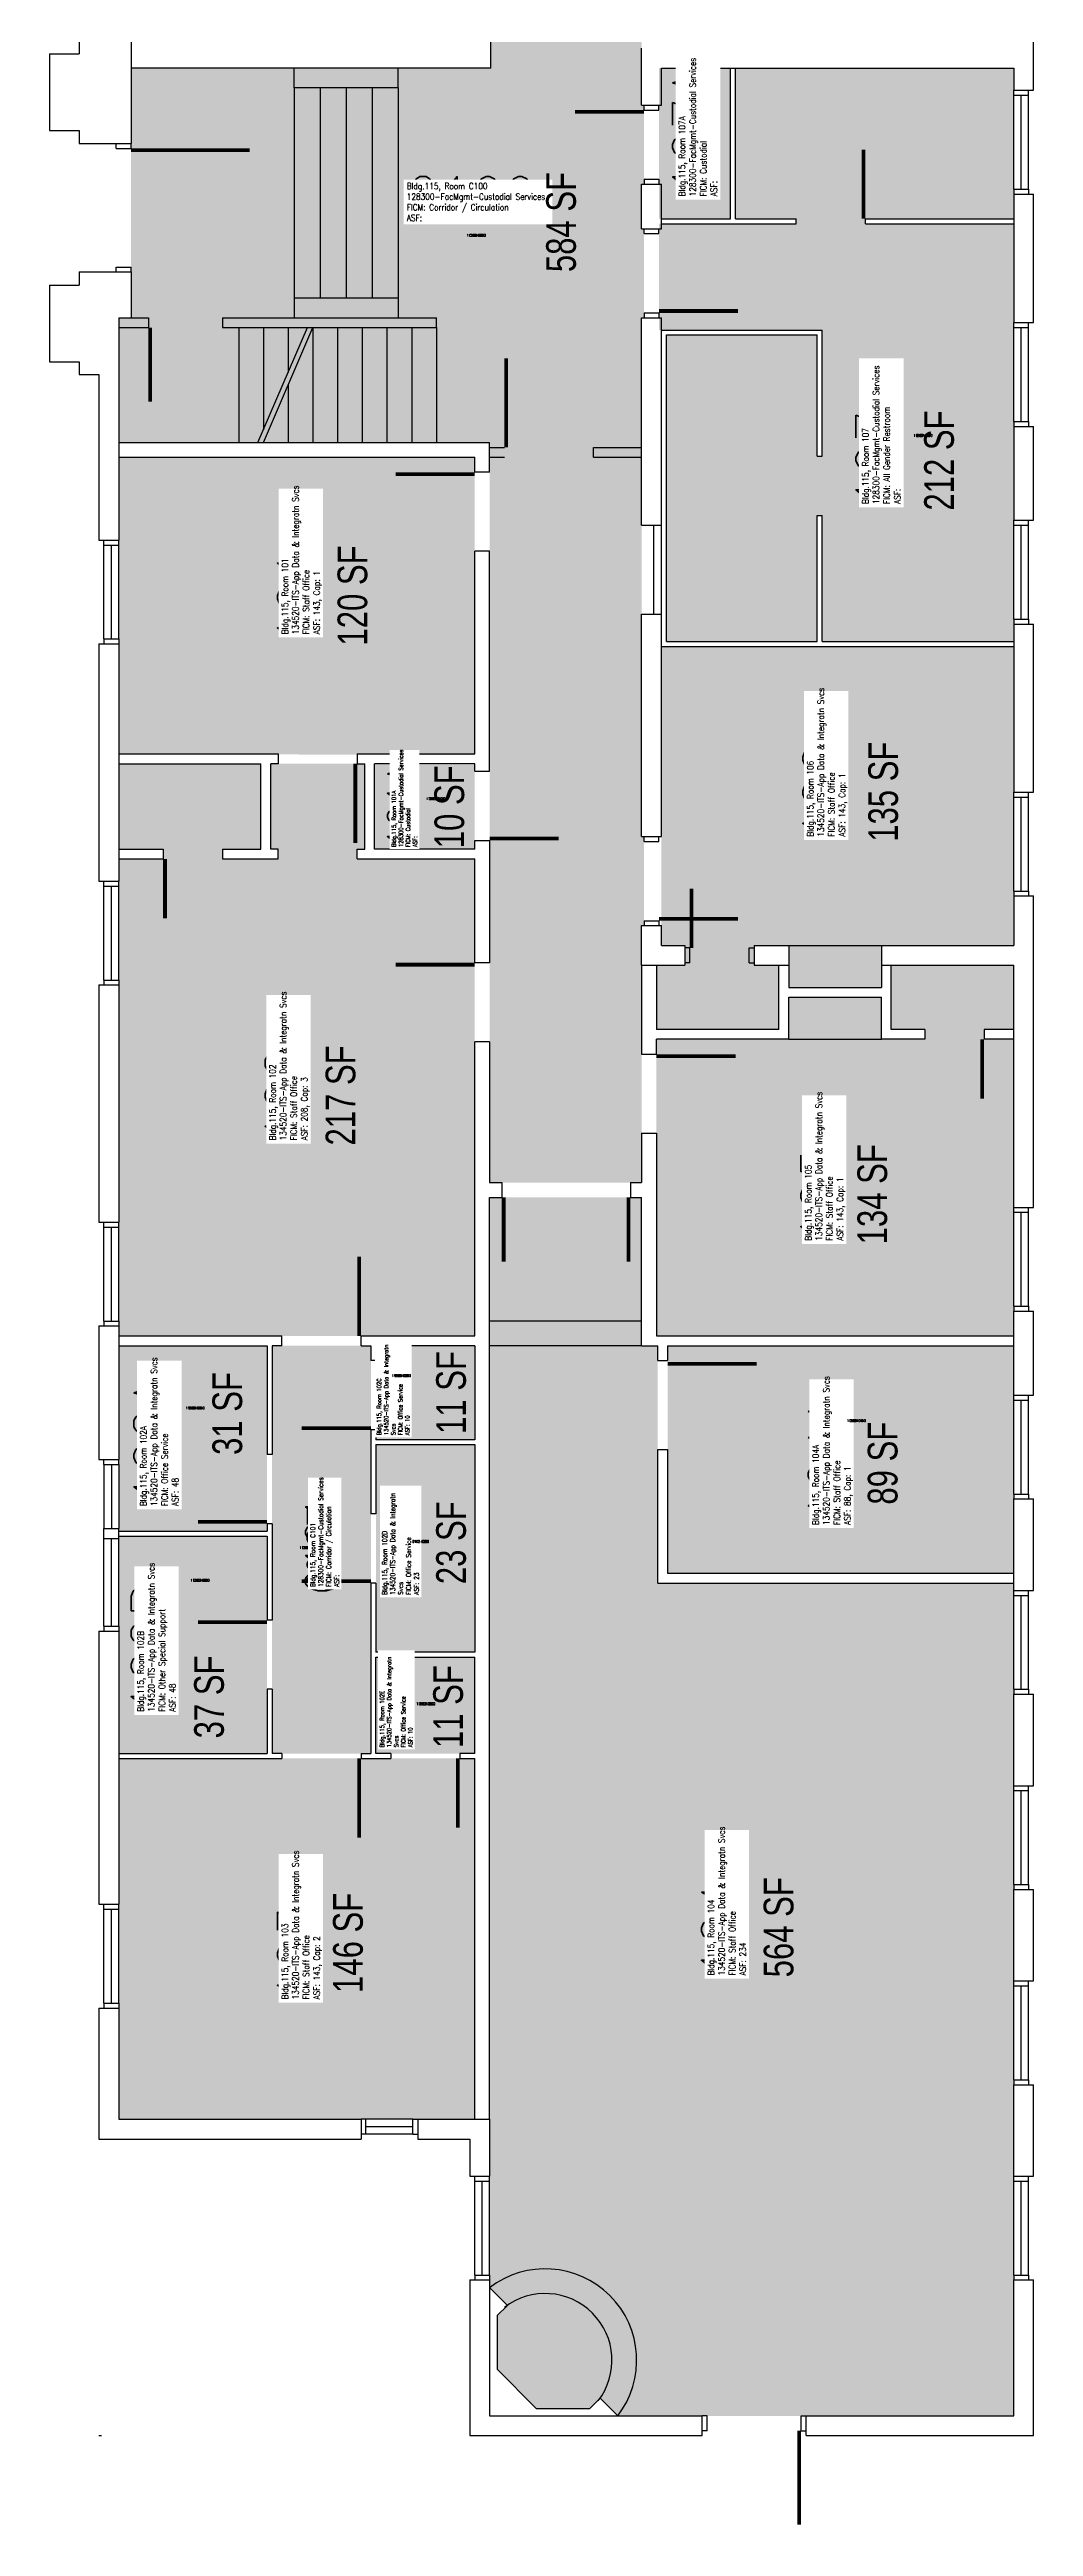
# Model space of a CAD drawing. Header units: inches. Extents: x -20 to 378, y -37 to 1561.
# Drawn here: x -20 to 378, y -37 to 965 of the extents above; entities that cross this region are included whole.
import ezdxf
from ezdxf.enums import TextEntityAlignment as Align

# ---------------------------------------------------------------- set-up
doc = ezdxf.new("R2010")
doc.units = ezdxf.units.IN
doc.header["$LTSCALE"] = 50
doc.header["$MEASUREMENT"] = 0
for name, color, linetype in [('A-DOOR', 2, 'CONTINUOUS'), ('A-FLOR', 3, 'CONTINUOUS'), ('A-GLAZ', 2, 'CONTINUOUS'), ('A-GLAZ-SILL', 2, 'CONTINUOUS'), ('A-IDEN-RNUM', 7, 'CONTINUOUS'), ('A-IDEN-SNUM', 4, 'CONTINUOUS'), ('A-IDEN-VNUM', 4, 'CONTINUOUS'), ('A-WALL', 5, 'CONTINUOUS'), ('AREA-TEXT', 3, 'CONTINUOUS'), ('Rooms-Category-Color', 7, 'CONTINUOUS'), ('Rooms-College-Color', 7, 'CONTINUOUS'), ('Rooms-Department-Color', 7, 'CONTINUOUS'), ('Rooms-Division-Color', 7, 'CONTINUOUS'), ('Rooms-Information', 7, 'CONTINUOUS')]:
    doc.layers.add(name, color=color, linetype=linetype)
doc.styles.add('AREA', font='arial.ttf', dxfattribs={"width": 0.75, "height": 24})
doc.styles.add('ROOMSNUMBER', font='txt.shx', dxfattribs={"height": 0.083333})
doc.styles.add('ROOMVNUMBER', font='simplex.shx', dxfattribs={"width": 0.85})

msp = doc.modelspace()

# ---------------------------------------------------------------- hatches: boundary and pattern name
at = {"layer": 'Rooms-Category-Color', "true_color": 0xadadad}
for points in [[(220.5, 893), (219.5, 893), (219.5, 896), (219.5, 911), (220.5, 911), (220.5, 926), (220.5, 943), (219.5, 943), (219.5, 958), (219.5, 966), (219.5, 1006), (219.5, 1010), (219.5, 1050), (219.5, 1082), (219.5, 1126), (219.5, 1158), (219.5, 1326), (219.5, 1358), (219.5, 1402), (219.5, 1434), (219.5, 1516), (216, 1516), (214, 1516), (210, 1516), (164, 1516), (162, 1516), (158.5, 1516), (158.5, 1434), (158.5, 1402), (158.5, 1358), (158.5, 1326), (158.5, 1158), (158.5, 1126), (158.5, 1082), (158.5, 1050), (158.5, 1010), (158.5, 1006), (158.5, 958), (13, 958), (13, 955), (13, 927.5), (13, 857), (8, 857), (8, 806.5), (114.5, 806.5), (118.5, 806.5), (124, 806.5), (148, 806.5), (154, 806.5), (158, 806.5), (158, 804.5), (158, 800.5), (158, 794.5), (158, 762.5), (158, 673.5), (158, 645.5), (158, 595), (158, 563), (158, 519), (158, 507), (163, 507), (215, 507), (219.5, 507), (219.5, 513), (219.5, 527), (219.5, 559), (219.5, 562), (219.5, 590), (219.5, 595), (219.5, 611), (220.5, 611), (220.5, 647), (219.5, 647), (219.5, 717), (219.5, 753), (219.5, 773), (219.5, 800.5), (219.5, 804.5), (219.5, 826), (219.5, 857), (220.5, 857), (220.5, 860)], [(310, 895), (370, 895), (370, 867), (370, 865), (370, 861), (370, 859), (370, 855), (370, 813), (370, 809), (370, 807), (370, 781), (370, 779), (370, 775), (370, 729), (370, 727), (370, 726), (292.5, 726), (292.5, 763), (292.5, 777), (290.5, 777), (290.5, 763), (290.5, 760), (290.5, 758), (290.5, 726), (229.5, 726), (229.5, 850), (290.5, 850), (290.5, 821), (290.5, 801), (292.5, 801), (292.5, 823), (292.5, 852), (226.5, 852), (226.5, 860), (226.5, 862), (226.5, 893), (226.5, 895), (282, 895), (282, 897), (257.5, 897), (257.5, 931.7), (257.5, 958), (370, 958), (370, 955), (370, 953), (370, 949), (370, 903), (370, 901), (370, 897), (310, 897)], [(255.5, 897), (255.5, 929.7), (255.5, 958), (226.5, 958), (226.5, 928), (226.5, 926), (226.5, 911), (226.5, 898), (226.5, 897)], [(152, 676), (152, 673.5), (152, 645.5), (152, 642), (111.5, 642), (111.5, 676.1)], [(70, 330), (70, 369), (70, 397), (70, 441), (74, 441), (110, 441), (110, 276), (74, 276), (70, 276), (70, 302)]]:
    msp.add_hatch(color=253, dxfattribs=at).paths.add_polyline_path(points)
at = {"layer": 'Rooms-Category-Color', "true_color": 0xfa9ba3}
for points in [[(152, 680), (8, 680.5), (8, 719), (8, 721), (8, 771), (8, 773), (8, 800.5), (124, 800.5), (148, 800.5), (152, 800.5)], [(227.5, 724), (227.5, 603), (237, 603), (237, 595), (225.5, 595), (225.5, 569), (275, 569), (275, 595), (265, 595), (265, 603), (279, 603), (279, 586), (316.5, 586), (316.5, 603), (370, 603), (370, 724)], [(65.5, 676.5), (65.5, 642), (50, 642), (50, 638), (72.5, 638), (72.5, 642), (69.5, 642), (69.5, 676.5), (107.5, 676.5), (107.5, 642), (104.5, 642), (104.5, 638), (152, 638), (152, 445), (8, 445), (8, 638), (26, 638), (26, 642), (8, 642), (8, 676.5)], [(320.5, 595), (370, 595), (370, 569), (358, 569), (358, 565), (370, 565), (370, 445), (225.5, 445), (225.5, 565), (279, 565), (279, 582), (316.5, 582), (316.5, 565), (334, 565), (334, 569), (320.5, 569)], [(163, 501), (215, 501), (219.5, 501), (219.5, 481), (219.5, 441), (226, 441), (226, 399), (226, 345), (370, 345), (370, 343), (370, 341), (370, 300), (370, 291), (370, 289), (370, 281), (370, 277), (370, 263), (370, 253), (370, 249), (370, 221), (370, 184), (370, 169.5), (370, 167.5), (370, 148.5), (370, 146.5), (370, 142), (370, 127.5), (370, 123.5), (370, 105), (370, 63), (370, 8), (292, 8), (290, 8), (240, 8), (238, 8), (223.5, 8), (219.5, 8), (209.9, 8), (202.7, 15.2), (198.6, 11), (176.9, 11), (161, 26.9), (161, 48.6), (165.2, 52.7), (158, 59.9), (158, 109), (158, 111), (158, 128), (158, 211), (158, 243), (158, 287), (158, 319), (158, 487), (158, 501)], [(8, 441), (68, 441), (68, 397), (68, 369), (68, 366), (8, 366), (8, 395), (8, 401), (8, 405)], [(152, 441), (112, 441), (112, 403), (152, 403)], [(370, 349), (370, 379), (370, 401), (370, 405), (370, 421), (370, 441), (230, 441), (230, 435), (230, 399), (230, 349)], [(152, 401), (152, 317), (112, 317), (112, 401)], [(152, 276), (152, 315), (112, 315), (112, 276), (146, 276)], [(8, 128), (75, 128), (77, 128), (127, 128), (129, 128), (152, 128), (152, 274), (8, 274), (8, 253), (8, 249)]]:
    msp.add_hatch(color=241, dxfattribs=at).paths.add_polyline_path(points)
at = {"layer": 'Rooms-Category-Color', "true_color": 0xe3f498}
msp.add_hatch(color=61, dxfattribs=at).paths.add_polyline_path([(68, 364), (68, 276), (8, 276), (8, 277), (8, 281), (8, 305), (8, 307), (8, 357), (8, 359), (8, 363), (8, 364)])
at = {"layer": 'Rooms-College-Color', "true_color": 0xadadad}
for points in [[(220.5, 893), (219.5, 893), (219.5, 896), (219.5, 911), (220.5, 911), (220.5, 926), (220.5, 943), (219.5, 943), (219.5, 958), (219.5, 966), (219.5, 1006), (219.5, 1010), (219.5, 1050), (219.5, 1082), (219.5, 1126), (219.5, 1158), (219.5, 1326), (219.5, 1358), (219.5, 1402), (219.5, 1434), (219.5, 1516), (216, 1516), (214, 1516), (210, 1516), (164, 1516), (162, 1516), (158.5, 1516), (158.5, 1434), (158.5, 1402), (158.5, 1358), (158.5, 1326), (158.5, 1158), (158.5, 1126), (158.5, 1082), (158.5, 1050), (158.5, 1010), (158.5, 1006), (158.5, 958), (13, 958), (13, 955), (13, 927.5), (13, 857), (8, 857), (8, 806.5), (114.5, 806.5), (118.5, 806.5), (124, 806.5), (148, 806.5), (154, 806.5), (158, 806.5), (158, 804.5), (158, 800.5), (158, 794.5), (158, 762.5), (158, 673.5), (158, 645.5), (158, 595), (158, 563), (158, 519), (158, 507), (163, 507), (215, 507), (219.5, 507), (219.5, 513), (219.5, 527), (219.5, 559), (219.5, 562), (219.5, 590), (219.5, 595), (219.5, 611), (220.5, 611), (220.5, 647), (219.5, 647), (219.5, 717), (219.5, 753), (219.5, 773), (219.5, 800.5), (219.5, 804.5), (219.5, 826), (219.5, 857), (220.5, 857), (220.5, 860)], [(310, 895), (370, 895), (370, 867), (370, 865), (370, 861), (370, 859), (370, 855), (370, 813), (370, 809), (370, 807), (370, 781), (370, 779), (370, 775), (370, 729), (370, 727), (370, 726), (292.5, 726), (292.5, 763), (292.5, 777), (290.5, 777), (290.5, 763), (290.5, 760), (290.5, 758), (290.5, 726), (229.5, 726), (229.5, 850), (290.5, 850), (290.5, 821), (290.5, 801), (292.5, 801), (292.5, 823), (292.5, 852), (226.5, 852), (226.5, 860), (226.5, 862), (226.5, 893), (226.5, 895), (282, 895), (282, 897), (257.5, 897), (257.5, 931.7), (257.5, 958), (370, 958), (370, 955), (370, 953), (370, 949), (370, 903), (370, 901), (370, 897), (310, 897)], [(255.5, 897), (255.5, 929.7), (255.5, 958), (226.5, 958), (226.5, 928), (226.5, 926), (226.5, 911), (226.5, 898), (226.5, 897)], [(152, 676), (152, 673.5), (152, 645.5), (152, 642), (111.5, 642), (111.5, 676.1)], [(70, 330), (70, 369), (70, 397), (70, 441), (74, 441), (110, 441), (110, 276), (74, 276), (70, 276), (70, 302)]]:
    msp.add_hatch(color=253, dxfattribs=at).paths.add_polyline_path(points)
at = {"layer": 'Rooms-College-Color', "true_color": 0x80bc67}
for points in [[(152, 680), (8, 680.5), (8, 719), (8, 721), (8, 771), (8, 773), (8, 800.5), (124, 800.5), (148, 800.5), (152, 800.5)], [(227.5, 724), (227.5, 603), (237, 603), (237, 595), (225.5, 595), (225.5, 569), (275, 569), (275, 595), (265, 595), (265, 603), (279, 603), (279, 586), (316.5, 586), (316.5, 603), (370, 603), (370, 724)], [(65.5, 676.5), (65.5, 642), (50, 642), (50, 638), (72.5, 638), (72.5, 642), (69.5, 642), (69.5, 676.5), (107.5, 676.5), (107.5, 642), (104.5, 642), (104.5, 638), (152, 638), (152, 445), (8, 445), (8, 638), (26, 638), (26, 642), (8, 642), (8, 676.5)], [(320.5, 595), (370, 595), (370, 569), (358, 569), (358, 565), (370, 565), (370, 445), (225.5, 445), (225.5, 565), (279, 565), (279, 582), (316.5, 582), (316.5, 565), (334, 565), (334, 569), (320.5, 569)], [(163, 501), (215, 501), (219.5, 501), (219.5, 481), (219.5, 441), (226, 441), (226, 399), (226, 345), (370, 345), (370, 343), (370, 341), (370, 300), (370, 291), (370, 289), (370, 281), (370, 277), (370, 263), (370, 253), (370, 249), (370, 221), (370, 184), (370, 169.5), (370, 167.5), (370, 148.5), (370, 146.5), (370, 142), (370, 127.5), (370, 123.5), (370, 105), (370, 63), (370, 8), (292, 8), (290, 8), (240, 8), (238, 8), (223.5, 8), (219.5, 8), (209.9, 8), (202.7, 15.2), (198.6, 11), (176.9, 11), (161, 26.9), (161, 48.6), (165.2, 52.7), (158, 59.9), (158, 109), (158, 111), (158, 128), (158, 211), (158, 243), (158, 287), (158, 319), (158, 487), (158, 501)], [(8, 441), (68, 441), (68, 397), (68, 369), (68, 366), (8, 366), (8, 395), (8, 401), (8, 405)], [(152, 441), (112, 441), (112, 403), (152, 403)], [(370, 349), (370, 379), (370, 401), (370, 405), (370, 421), (370, 441), (230, 441), (230, 435), (230, 399), (230, 349)], [(152, 401), (152, 317), (112, 317), (112, 401)], [(68, 364), (68, 276), (8, 276), (8, 277), (8, 281), (8, 305), (8, 307), (8, 357), (8, 359), (8, 363), (8, 364)], [(152, 276), (152, 315), (112, 315), (112, 276), (146, 276)], [(8, 128), (75, 128), (77, 128), (127, 128), (129, 128), (152, 128), (152, 274), (8, 274), (8, 253), (8, 249)]]:
    msp.add_hatch(color=83, dxfattribs=at).paths.add_polyline_path(points)
at = {"layer": 'Rooms-Department-Color', "true_color": 0xacacac}
for points in [[(220.5, 893), (219.5, 893), (219.5, 896), (219.5, 911), (220.5, 911), (220.5, 926), (220.5, 943), (219.5, 943), (219.5, 958), (219.5, 966), (219.5, 1006), (219.5, 1010), (219.5, 1050), (219.5, 1082), (219.5, 1126), (219.5, 1158), (219.5, 1326), (219.5, 1358), (219.5, 1402), (219.5, 1434), (219.5, 1516), (216, 1516), (214, 1516), (210, 1516), (164, 1516), (162, 1516), (158.5, 1516), (158.5, 1434), (158.5, 1402), (158.5, 1358), (158.5, 1326), (158.5, 1158), (158.5, 1126), (158.5, 1082), (158.5, 1050), (158.5, 1010), (158.5, 1006), (158.5, 958), (13, 958), (13, 955), (13, 927.5), (13, 857), (8, 857), (8, 806.5), (114.5, 806.5), (118.5, 806.5), (124, 806.5), (148, 806.5), (154, 806.5), (158, 806.5), (158, 804.5), (158, 800.5), (158, 794.5), (158, 762.5), (158, 673.5), (158, 645.5), (158, 595), (158, 563), (158, 519), (158, 507), (163, 507), (215, 507), (219.5, 507), (219.5, 513), (219.5, 527), (219.5, 559), (219.5, 562), (219.5, 590), (219.5, 595), (219.5, 611), (220.5, 611), (220.5, 647), (219.5, 647), (219.5, 717), (219.5, 753), (219.5, 773), (219.5, 800.5), (219.5, 804.5), (219.5, 826), (219.5, 857), (220.5, 857), (220.5, 860)], [(310, 895), (370, 895), (370, 867), (370, 865), (370, 861), (370, 859), (370, 855), (370, 813), (370, 809), (370, 807), (370, 781), (370, 779), (370, 775), (370, 729), (370, 727), (370, 726), (292.5, 726), (292.5, 763), (292.5, 777), (290.5, 777), (290.5, 763), (290.5, 760), (290.5, 758), (290.5, 726), (229.5, 726), (229.5, 850), (290.5, 850), (290.5, 821), (290.5, 801), (292.5, 801), (292.5, 823), (292.5, 852), (226.5, 852), (226.5, 860), (226.5, 862), (226.5, 893), (226.5, 895), (282, 895), (282, 897), (257.5, 897), (257.5, 931.7), (257.5, 958), (370, 958), (370, 955), (370, 953), (370, 949), (370, 903), (370, 901), (370, 897), (310, 897)], [(255.5, 897), (255.5, 929.7), (255.5, 958), (226.5, 958), (226.5, 928), (226.5, 926), (226.5, 911), (226.5, 898), (226.5, 897)], [(152, 676), (152, 673.5), (152, 645.5), (152, 642), (111.5, 642), (111.5, 676.1)], [(70, 330), (70, 369), (70, 397), (70, 441), (74, 441), (110, 441), (110, 276), (74, 276), (70, 276), (70, 302)]]:
    msp.add_hatch(color=253, dxfattribs=at).paths.add_polyline_path(points)
at = {"layer": 'Rooms-Department-Color', "true_color": 0xfa003f}
for points in [[(152, 680), (8, 680.5), (8, 719), (8, 721), (8, 771), (8, 773), (8, 800.5), (124, 800.5), (148, 800.5), (152, 800.5)], [(227.5, 724), (227.5, 603), (237, 603), (237, 595), (225.5, 595), (225.5, 569), (275, 569), (275, 595), (265, 595), (265, 603), (279, 603), (279, 586), (316.5, 586), (316.5, 603), (370, 603), (370, 724)], [(65.5, 676.5), (65.5, 642), (50, 642), (50, 638), (72.5, 638), (72.5, 642), (69.5, 642), (69.5, 676.5), (107.5, 676.5), (107.5, 642), (104.5, 642), (104.5, 638), (152, 638), (152, 445), (8, 445), (8, 638), (26, 638), (26, 642), (8, 642), (8, 676.5)], [(320.5, 595), (370, 595), (370, 569), (358, 569), (358, 565), (370, 565), (370, 445), (225.5, 445), (225.5, 565), (279, 565), (279, 582), (316.5, 582), (316.5, 565), (334, 565), (334, 569), (320.5, 569)], [(163, 501), (215, 501), (219.5, 501), (219.5, 481), (219.5, 441), (226, 441), (226, 399), (226, 345), (370, 345), (370, 343), (370, 341), (370, 300), (370, 291), (370, 289), (370, 281), (370, 277), (370, 263), (370, 253), (370, 249), (370, 221), (370, 184), (370, 169.5), (370, 167.5), (370, 148.5), (370, 146.5), (370, 142), (370, 127.5), (370, 123.5), (370, 105), (370, 63), (370, 8), (292, 8), (290, 8), (240, 8), (238, 8), (223.5, 8), (219.5, 8), (209.9, 8), (202.7, 15.2), (198.6, 11), (176.9, 11), (161, 26.9), (161, 48.6), (165.2, 52.7), (158, 59.9), (158, 109), (158, 111), (158, 128), (158, 211), (158, 243), (158, 287), (158, 319), (158, 487), (158, 501)], [(8, 441), (68, 441), (68, 397), (68, 369), (68, 366), (8, 366), (8, 395), (8, 401), (8, 405)], [(152, 441), (112, 441), (112, 403), (152, 403)], [(370, 349), (370, 379), (370, 401), (370, 405), (370, 421), (370, 441), (230, 441), (230, 435), (230, 399), (230, 349)], [(152, 401), (152, 317), (112, 317), (112, 401)], [(68, 364), (68, 276), (8, 276), (8, 277), (8, 281), (8, 305), (8, 307), (8, 357), (8, 359), (8, 363), (8, 364)], [(152, 276), (152, 315), (112, 315), (112, 276), (146, 276)], [(8, 128), (75, 128), (77, 128), (127, 128), (129, 128), (152, 128), (152, 274), (8, 274), (8, 253), (8, 249)]]:
    msp.add_hatch(color=240, dxfattribs=at).paths.add_polyline_path(points)
at = {"layer": 'Rooms-Division-Color', "true_color": 0xadadad}
for points in [[(220.5, 893), (219.5, 893), (219.5, 896), (219.5, 911), (220.5, 911), (220.5, 926), (220.5, 943), (219.5, 943), (219.5, 958), (219.5, 966), (219.5, 1006), (219.5, 1010), (219.5, 1050), (219.5, 1082), (219.5, 1126), (219.5, 1158), (219.5, 1326), (219.5, 1358), (219.5, 1402), (219.5, 1434), (219.5, 1516), (216, 1516), (214, 1516), (210, 1516), (164, 1516), (162, 1516), (158.5, 1516), (158.5, 1434), (158.5, 1402), (158.5, 1358), (158.5, 1326), (158.5, 1158), (158.5, 1126), (158.5, 1082), (158.5, 1050), (158.5, 1010), (158.5, 1006), (158.5, 958), (13, 958), (13, 955), (13, 927.5), (13, 857), (8, 857), (8, 806.5), (114.5, 806.5), (118.5, 806.5), (124, 806.5), (148, 806.5), (154, 806.5), (158, 806.5), (158, 804.5), (158, 800.5), (158, 794.5), (158, 762.5), (158, 673.5), (158, 645.5), (158, 595), (158, 563), (158, 519), (158, 507), (163, 507), (215, 507), (219.5, 507), (219.5, 513), (219.5, 527), (219.5, 559), (219.5, 562), (219.5, 590), (219.5, 595), (219.5, 611), (220.5, 611), (220.5, 647), (219.5, 647), (219.5, 717), (219.5, 753), (219.5, 773), (219.5, 800.5), (219.5, 804.5), (219.5, 826), (219.5, 857), (220.5, 857), (220.5, 860)], [(310, 895), (370, 895), (370, 867), (370, 865), (370, 861), (370, 859), (370, 855), (370, 813), (370, 809), (370, 807), (370, 781), (370, 779), (370, 775), (370, 729), (370, 727), (370, 726), (292.5, 726), (292.5, 763), (292.5, 777), (290.5, 777), (290.5, 763), (290.5, 760), (290.5, 758), (290.5, 726), (229.5, 726), (229.5, 850), (290.5, 850), (290.5, 821), (290.5, 801), (292.5, 801), (292.5, 823), (292.5, 852), (226.5, 852), (226.5, 860), (226.5, 862), (226.5, 893), (226.5, 895), (282, 895), (282, 897), (257.5, 897), (257.5, 931.7), (257.5, 958), (370, 958), (370, 955), (370, 953), (370, 949), (370, 903), (370, 901), (370, 897), (310, 897)], [(255.5, 897), (255.5, 929.7), (255.5, 958), (226.5, 958), (226.5, 928), (226.5, 926), (226.5, 911), (226.5, 898), (226.5, 897)], [(152, 676), (152, 673.5), (152, 645.5), (152, 642), (111.5, 642), (111.5, 676.1)], [(70, 330), (70, 369), (70, 397), (70, 441), (74, 441), (110, 441), (110, 276), (74, 276), (70, 276), (70, 302)]]:
    msp.add_hatch(color=253, dxfattribs=at).paths.add_polyline_path(points)
at = {"layer": 'Rooms-Division-Color', "true_color": 0xfa003f}
for points in [[(152, 680), (8, 680.5), (8, 719), (8, 721), (8, 771), (8, 773), (8, 800.5), (124, 800.5), (148, 800.5), (152, 800.5)], [(227.5, 724), (227.5, 603), (237, 603), (237, 595), (225.5, 595), (225.5, 569), (275, 569), (275, 595), (265, 595), (265, 603), (279, 603), (279, 586), (316.5, 586), (316.5, 603), (370, 603), (370, 724)], [(65.5, 676.5), (65.5, 642), (50, 642), (50, 638), (72.5, 638), (72.5, 642), (69.5, 642), (69.5, 676.5), (107.5, 676.5), (107.5, 642), (104.5, 642), (104.5, 638), (152, 638), (152, 445), (8, 445), (8, 638), (26, 638), (26, 642), (8, 642), (8, 676.5)], [(320.5, 595), (370, 595), (370, 569), (358, 569), (358, 565), (370, 565), (370, 445), (225.5, 445), (225.5, 565), (279, 565), (279, 582), (316.5, 582), (316.5, 565), (334, 565), (334, 569), (320.5, 569)], [(163, 501), (215, 501), (219.5, 501), (219.5, 481), (219.5, 441), (226, 441), (226, 399), (226, 345), (370, 345), (370, 343), (370, 341), (370, 300), (370, 291), (370, 289), (370, 281), (370, 277), (370, 263), (370, 253), (370, 249), (370, 221), (370, 184), (370, 169.5), (370, 167.5), (370, 148.5), (370, 146.5), (370, 142), (370, 127.5), (370, 123.5), (370, 105), (370, 63), (370, 8), (292, 8), (290, 8), (240, 8), (238, 8), (223.5, 8), (219.5, 8), (209.9, 8), (202.7, 15.2), (198.6, 11), (176.9, 11), (161, 26.9), (161, 48.6), (165.2, 52.7), (158, 59.9), (158, 109), (158, 111), (158, 128), (158, 211), (158, 243), (158, 287), (158, 319), (158, 487), (158, 501)], [(8, 441), (68, 441), (68, 397), (68, 369), (68, 366), (8, 366), (8, 395), (8, 401), (8, 405)], [(152, 441), (112, 441), (112, 403), (152, 403)], [(370, 349), (370, 379), (370, 401), (370, 405), (370, 421), (370, 441), (230, 441), (230, 435), (230, 399), (230, 349)], [(152, 401), (152, 317), (112, 317), (112, 401)], [(68, 364), (68, 276), (8, 276), (8, 277), (8, 281), (8, 305), (8, 307), (8, 357), (8, 359), (8, 363), (8, 364)], [(152, 276), (152, 315), (112, 315), (112, 276), (146, 276)], [(8, 128), (75, 128), (77, 128), (127, 128), (129, 128), (152, 128), (152, 274), (8, 274), (8, 253), (8, 249)]]:
    msp.add_hatch(color=240, dxfattribs=at).paths.add_polyline_path(points)

# ---------------------------------------------------------------- linework, layer by layer
at = {"layer": 'A-DOOR'}
for points in [[(220.5, 940.3, 1.5, 1.5, 0), (192.5, 940.3, 0, 0, 0), (192.5, 941, 0, 0, 0.414214), (220.5, 913, 0, 0, 0.414214)], [(13, 924.8, 1.5, 1.5, 0), (61, 924.8, 0, 0, 0), (61, 925.5, 0, 0, -0.414214), (13, 877.5, 0, 0, -0.414214)], [(309.2, 897, 1.5, 1.5, 0), (309.2, 925, 0, 0, 0), (310, 925, 0, 0, 0.414214), (282, 897, 0, 0, 0.414214)], [(226.5, 859.7, 1.5, 1.5, 0), (258.5, 859.7, 0, 0, 0), (258.5, 859, 0, 0, 0.414214), (226.5, 891, 0, 0, 0.414214)], [(20.7, 853, 1.5, 1.5, 0), (20.7, 823, 0, 0, 0), (20, 823, 0, 0, 0.414214), (50, 853, 0, 0, 0.414214)], [(164.7, 804.5, 1.5, 1.5, 0), (164.7, 840.5, 0, 0, 0), (164, 840.5, 0, 0, -0.414214), (200, 804.5, 0, 0, -0.414214)], [(152, 793.7, 1.5, 1.5, 0), (120, 793.7, 0, 0, 0), (120, 794.5, 0, 0, 0.414214), (152, 762.5, 0, 0, 0.414214)], [(103.7, 676.5, 1.5, 1.5, 0), (103.7, 644.5, 0, 0, 0), (104.5, 644.5, 0, 0, -0.414214), (72.5, 676.5, 0, 0, -0.414214)], [(158, 646.3, 1.5, 1.5, 0), (186, 646.3, 0, 0, 0), (186, 645.5, 0, 0, 0.414214), (158, 673.5, 0, 0, 0.414214)], [(226.5, 613.7, 1.5, 1.5, 0), (258.5, 613.7, 0, 0, 0), (258.5, 613, 0, 0, 0.414214), (226.5, 645, 0, 0, 0.414214)], [(26.7, 638, 1.5, 1.5, 0), (26.7, 614, 0, 0, 0), (26, 614, 0, 0, 0.414214), (50, 638, 0, 0, 0.414214)], [(239.7, 602, 1.5, 1.5, 0), (239.7, 626, 0, 0, 0), (239, 626, 0, 0, -0.414214), (263, 602, 0, 0, -0.414214)], [(152, 595.2, 1.5, 1.5, 0), (120, 595.2, 0, 0, 0), (120, 596, 0, 0, 0.414214), (152, 564, 0, 0, 0.414214)], [(357.2, 565, 1.5, 1.5, 0), (357.2, 541, 0, 0, 0), (358, 541, 0, 0, -0.414214), (334, 565, 0, 0, -0.414214)], [(225.5, 558.2, 1.5, 1.5, 0), (257.5, 558.2, 0, 0, 0), (257.5, 559, 0, 0, -0.414214), (225.5, 527, 0, 0, -0.414214)], [(163.7, 501, 1.5, 1.5, 0), (163.7, 475, 0, 0, 0), (163, 475, 0, 0, 0.414214), (189, 501, 0, 0, 0.414214)], [(214.2, 501, 1.5, 1.5, 0), (214.2, 475, 0, 0, 0), (215, 475, 0, 0, -0.414214), (189, 501, 0, 0, -0.414214)], [(105.2, 445, 1.5, 1.5, 0), (105.2, 477, 0, 0, 0), (106, 477, 0, 0, 0.414214), (74, 445, 0, 0, 0.414214)], [(110, 407.7, 1.5, 1.5, 0), (82, 407.7, 0, 0, 0), (82, 407, 0, 0, -0.414214), (110, 435, 0, 0, -0.414214)], [(230, 433.7, 1.5, 1.5, 0), (266, 433.7, 0, 0, 0), (266, 434.5, 0, 0, -0.414214), (230, 398.5, 0, 0, -0.414214)], [(68, 369.8, 1.5, 1.5, 0), (40, 369.8, 0, 0, 0), (40, 369, 0, 0, -0.414214), (68, 397, 0, 0, -0.414214)], [(110, 345.7, 1.5, 1.5, 0), (82, 345.7, 0, 0, 0), (82, 345, 0, 0, -0.414214), (110, 373, 0, 0, -0.414214)], [(68, 329.2, 1.5, 1.5, 0), (40, 329.2, 0, 0, 0), (40, 330, 0, 0, 0.414214), (68, 302, 0, 0, 0.414214)], [(105.2, 274, 1.5, 1.5, 0), (105.2, 242, 0, 0, 0), (106, 242, 0, 0, -0.414214), (74, 274, 0, 0, -0.414214)], [(145.2, 274, 1.5, 1.5, 0), (145.2, 246, 0, 0, 0), (146, 246, 0, 0, -0.414214), (118, 274, 0, 0, -0.414214)], [(283.2, 2, 1.5, 1.5, 0), (283.2, -36, 0, 0, 0), (284, -36, 0, 0, -0.414214), (246, 2, 0, 0, -0.414214)]]:
    msp.add_lwpolyline(points, format="xyseb", dxfattribs=at)
at = {"layer": 'A-FLOR'}
for p, q in [((79, 950), (79, 958)), ((121, 950), (121, 958)), ((79, 950), (79, 865)), ((121, 950), (79, 950)), ((89.5, 950), (89.5, 865)), ((100, 950), (100, 865)), ((110.5, 950), (110.5, 865)), ((121, 950), (121, 865)), ((79, 865), (121, 865)), ((79, 865), (79, 857)), ((121, 865), (121, 857)), ((56.5, 853), (56.5, 806.5)), ((64.3, 806.5), (84.3, 853)), ((66.5, 853), (66.5, 811.6)), ((66.5, 806.5), (86.5, 853)), ((76.5, 853), (76.5, 834.8)), ((86.5, 853), (86.5, 806.5)), ((96.5, 853), (96.5, 806.5)), ((106.5, 853), (106.5, 806.5)), ((116.5, 853), (116.5, 806.5)), ((126.5, 853), (126.5, 806.5)), ((136.5, 853), (136.5, 806.5)), ((76.5, 829.7), (76.5, 806.5)), ((224.5, 737), (224.5, 773)), ((279, 603), (316.5, 603)), ((279, 565), (316.5, 565)), ((219.5, 451), (158, 451)), ((219.5, 441), (158, 441))]:
    msp.add_line(p, q, dxfattribs=at)
for radius in [37, 27]:
    msp.add_arc((180.5, 30.5), radius, 322.4663, 127.5337, dxfattribs=at)
at = {"layer": 'A-GLAZ'}
for p, q in [((373, 909), (373, 947)), ((373, 815), (373, 853)), ((373, 735), (373, 773)), ((5, 727), (5, 765)), ((373, 625), (373, 663)), ((5, 589), (5, 627)), ((373, 457), (373, 495)), ((5, 451), (5, 489)), ((373, 381), (373, 419)), ((5, 393), (5, 367)), ((5, 327.5), (5, 363)), ((373, 302), (373, 340)), ((373, 223), (373, 261)), ((5, 175), (5, 213)), ((373, 144), (373, 182)), ((127, 125), (108, 125)), ((155, 65), (155, 103)), ((373, 65), (373, 103))]:
    msp.add_line(p, q, dxfattribs=at)
at = {"layer": 'A-GLAZ-SILL'}
for p, q in [((370, 909), (370, 947)), ((376, 909), (376, 947)), ((370, 815), (370, 853)), ((376, 815), (376, 853)), ((370, 735), (370, 773)), ((376, 735), (376, 773)), ((2, 727), (2, 765)), ((8, 727), (8, 765)), ((370, 625), (370, 663)), ((376, 625), (376, 663)), ((2, 589), (2, 627)), ((8, 589), (8, 627)), ((370, 457), (370, 495)), ((376, 457), (376, 495)), ((2, 451), (2, 489)), ((8, 451), (8, 489)), ((370, 381), (370, 419)), ((376, 381), (376, 419)), ((2, 393), (2, 367)), ((8, 393), (8, 367)), ((2, 327.5), (2, 363)), ((8, 327.5), (8, 363)), ((370, 302), (370, 340)), ((376, 302), (376, 340)), ((370, 223), (370, 261)), ((376, 223), (376, 261)), ((2, 175), (2, 213)), ((8, 175), (8, 213)), ((370, 144), (370, 182)), ((376, 144), (376, 182)), ((127, 128), (108, 128)), ((127, 122), (108, 122)), ((152, 65), (152, 103)), ((158, 65), (158, 103)), ((370, 65), (370, 103)), ((376, 65), (376, 103))]:
    msp.add_line(p, q, dxfattribs=at)
at = {"layer": 'A-WALL'}
for p, q in [((158.5, 958), (158.5, 1050)), ((378, 949), (378, 1026)), ((-20, 963.7), (-8, 963.7)), ((-20, 963.7), (-20, 932.7)), ((-8, 969), (-8, 963.7)), ((13, 969), (13, 927.5)), ((219.5, 943), (219.5, 966)), ((158.5, 958), (13, 958)), ((227.5, 958), (370, 958)), ((227.5, 943), (227.5, 958)), ((255.5, 897), (255.5, 958)), ((257.5, 897), (257.5, 958)), ((370, 958), (370, 949)), ((219.5, 943), (227.5, 943)), ((220.5, 941), (220.5, 943)), ((226.5, 941), (226.5, 943)), ((370, 947), (370, 949)), ((370, 949), (378, 949)), ((370, 947), (376, 947)), ((376, 947), (376, 949)), ((-20, 932.7), (-8, 932.7)), ((-8, 932.7), (-8, 927.5)), ((220.5, 941), (226.5, 941)), ((-8, 927.5), (13, 927.5)), ((7, 925.5), (7, 927.5)), ((7, 925.5), (13, 925.5)), ((13, 925.5), (13, 927.5)), ((220.5, 913), (226.5, 913)), ((220.5, 913), (220.5, 911)), ((226.5, 913), (226.5, 911)), ((219.5, 893), (219.5, 911)), ((219.5, 911), (227.5, 911)), ((227.5, 893), (227.5, 911)), ((370, 909), (370, 907)), ((370, 909), (376, 909)), ((370, 907), (370, 855)), ((370, 907), (378, 907)), ((376, 909), (376, 907)), ((378, 855), (378, 907)), ((219.5, 893), (227.5, 893)), ((220.5, 891), (220.5, 893)), ((226.5, 891), (226.5, 893)), ((227.5, 897), (255.5, 897)), ((227.5, 895), (282, 895)), ((257.5, 897), (282, 897)), ((282, 895), (282, 897)), ((310, 895), (310, 897)), ((310, 897), (370, 897)), ((310, 895), (370, 895)), ((220.5, 891), (226.5, 891)), ((-8, 875.5), (13, 875.5)), ((-8, 875.5), (-8, 870.2)), ((7, 877.5), (13, 877.5)), ((7, 875.5), (7, 877.5)), ((13, 875.5), (13, 877.5)), ((13, 875.5), (13, 857)), ((-20, 870.2), (-20, 839.2)), ((-20, 870.2), (-8, 870.2)), ((8, 857), (8, 767)), ((8, 857), (13, 857)), ((8, 853), (20, 853)), ((13, 857), (20, 857)), ((20, 857), (20, 853)), ((50, 857), (50, 853)), ((50, 857), (136.5, 857)), ((50, 853), (136.5, 853)), ((136.5, 853), (136.5, 857)), ((219.5, 773), (219.5, 857)), ((219.5, 857), (227.5, 857)), ((220.5, 859), (226.5, 859)), ((220.5, 859), (220.5, 857)), ((226.5, 859), (226.5, 857)), ((227.5, 773), (227.5, 857)), ((227.5, 852), (292.5, 852)), ((292.5, 801), (292.5, 852)), ((370, 853), (370, 855)), ((370, 855), (378, 855)), ((370, 853), (376, 853)), ((376, 853), (376, 855)), ((227.5, 726), (227.5, 850)), ((229.5, 726), (229.5, 850)), ((229.5, 850), (290.5, 850)), ((290.5, 801), (290.5, 850)), ((-20, 839.2), (-8, 839.2)), ((-8, 839.2), (-8, 834)), ((-8, 834), (0, 834)), ((0, 834), (0, 767)), ((370, 815), (370, 813)), ((370, 815), (376, 815)), ((370, 813), (370, 775)), ((370, 813), (378, 813)), ((376, 815), (376, 813)), ((378, 775), (378, 813)), ((8, 806.5), (158, 806.5)), ((158, 794.5), (158, 806.5)), ((158, 804.5), (164, 804.5)), ((200, 804.5), (219.5, 804.5)), ((200, 800.5), (200, 804.5)), ((8, 800.5), (152, 800.5)), ((152, 794.5), (152, 800.5)), ((158, 794.5), (152, 794.5)), ((158, 800.5), (164, 800.5)), ((200, 800.5), (219.5, 800.5)), ((290.5, 801), (292.5, 801)), ((219.5, 773), (227.5, 773)), ((290.5, 726), (290.5, 777)), ((290.5, 777), (292.5, 777)), ((292.5, 726), (292.5, 777)), ((370, 773), (370, 775)), ((370, 775), (378, 775)), ((370, 773), (376, 773)), ((376, 773), (376, 775)), ((0, 767), (8, 767)), ((2, 765), (2, 767)), ((2, 765), (8, 765)), ((8, 765), (8, 767)), ((158, 762.5), (152, 762.5)), ((152, 680.5), (152, 762.5)), ((158, 673.5), (158, 762.5)), ((219.5, 647), (219.5, 737)), ((219.5, 737), (227.5, 737)), ((227.5, 647), (227.5, 737)), ((370, 735), (370, 733)), ((370, 735), (376, 735)), ((370, 733), (370, 665)), ((370, 733), (378, 733)), ((376, 735), (376, 733)), ((378, 665), (378, 733)), ((0, 725), (0, 629)), ((0, 725), (8, 725)), ((2, 727), (8, 727)), ((2, 727), (2, 725)), ((8, 727), (8, 725)), ((8, 725), (8, 629)), ((227.5, 724), (370, 724)), ((229.5, 726), (290.5, 726)), ((292.5, 726), (370, 726)), ((8, 680.5), (72.5, 680.5)), ((8, 676.5), (65.5, 676.5)), ((65.5, 642), (65.5, 676.5)), ((72.5, 676.5), (69.5, 676.5)), ((69.5, 642), (69.5, 676.5)), ((72.5, 680.5), (72.5, 676.5)), ((104.5, 680.5), (104.5, 676.5)), ((104.5, 680.5), (152, 680.5)), ((104.5, 676.5), (107.5, 676.5)), ((107.5, 642), (107.5, 676.5)), ((152, 676.5), (111.5, 676.5)), ((111.5, 642), (111.5, 676.5)), ((152, 673.5), (152, 676.5)), ((152, 673.5), (158, 673.5)), ((370, 663), (370, 665)), ((370, 665), (378, 665)), ((370, 663), (376, 663)), ((376, 663), (376, 665)), ((8, 642), (26, 642)), ((26, 642), (26, 638)), ((50, 642), (50, 638)), ((50, 642), (65.5, 642)), ((72.5, 642), (69.5, 642)), ((72.5, 638), (72.5, 642)), ((104.5, 642), (107.5, 642)), ((104.5, 638), (104.5, 642)), ((152, 642), (111.5, 642)), ((152, 645.5), (158, 645.5)), ((152, 642), (152, 645.5)), ((158, 645.5), (158, 596)), ((219.5, 647), (227.5, 647)), ((220.5, 645), (220.5, 647)), ((220.5, 645), (226.5, 645)), ((226.5, 645), (226.5, 647)), ((8, 638), (26, 638)), ((50, 638), (72.5, 638)), ((104.5, 638), (152, 638)), ((152, 596), (152, 638)), ((0, 629), (8, 629)), ((2, 627), (2, 629)), ((2, 627), (8, 627)), ((8, 627), (8, 629)), ((370, 625), (370, 623)), ((370, 625), (376, 625)), ((370, 623), (370, 603)), ((370, 623), (378, 623)), ((376, 625), (376, 623)), ((378, 497), (378, 623)), ((220.5, 613), (226.5, 613)), ((220.5, 613), (220.5, 611)), ((226.5, 613), (226.5, 611)), ((219.5, 611), (227.5, 611)), ((219.5, 595), (219.5, 611)), ((227.5, 603), (227.5, 611)), ((227.5, 603), (237, 603)), ((237, 603), (237, 595)), ((239, 602), (237, 602)), ((239, 596), (239, 602)), ((263, 602), (265, 602)), ((263, 596), (263, 602)), ((265, 603), (279, 603)), ((265, 603), (265, 595)), ((279, 603), (279, 595)), ((316.5, 603), (370, 603)), ((316.5, 603), (316.5, 595)), ((158, 596), (152, 596)), ((219.5, 595), (219.5, 559)), ((219.5, 595), (237, 595)), ((225.5, 595), (225.5, 569)), ((239, 596), (237, 596)), ((263, 596), (265, 596)), ((265, 595), (279, 595)), ((275, 569), (275, 595)), ((279, 595), (279, 586)), ((316.5, 595), (370, 595)), ((316.5, 595), (316.5, 586)), ((320.5, 569), (320.5, 595)), ((370, 497), (370, 595)), ((0, 587), (0, 491)), ((0, 587), (8, 587)), ((2, 589), (8, 589)), ((2, 589), (2, 587)), ((8, 589), (8, 587)), ((8, 587), (8, 491)), ((279, 586), (316.5, 586)), ((279, 582), (316.5, 582)), ((279, 565), (279, 582)), ((316.5, 565), (316.5, 582)), ((158, 564), (152, 564)), ((152, 445), (152, 564)), ((158, 564), (158, 507)), ((275, 569), (225.5, 569)), ((279, 565), (225.5, 565)), ((225.5, 559), (225.5, 565)), ((334, 565), (316.5, 565)), ((334, 569), (320.5, 569)), ((334, 569), (334, 565)), ((358, 569), (358, 565)), ((370, 569), (358, 569)), ((370, 565), (358, 565)), ((219.5, 559), (225.5, 559)), ((219.5, 527), (225.5, 527)), ((219.5, 527), (219.5, 507)), ((225.5, 527), (225.5, 445)), ((158, 507), (163, 507)), ((163, 507), (163, 501)), ((215, 507), (215, 501)), ((215, 507), (219.5, 507)), ((158, 128), (158, 501)), ((158, 501), (163, 501)), ((215, 501), (219.5, 501)), ((219.5, 441), (219.5, 501)), ((370, 495), (370, 497)), ((370, 497), (378, 497)), ((370, 495), (376, 495)), ((376, 495), (376, 497)), ((0, 491), (8, 491)), ((2, 489), (2, 491)), ((2, 489), (8, 489)), ((8, 489), (8, 491)), ((370, 457), (370, 455)), ((370, 457), (376, 457)), ((370, 421), (370, 455)), ((370, 455), (378, 455)), ((376, 457), (376, 455)), ((378, 421), (378, 455)), ((0, 449), (0, 395)), ((0, 449), (8, 449)), ((2, 451), (8, 451)), ((2, 451), (2, 449)), ((8, 451), (8, 449)), ((8, 449), (8, 395)), ((8, 445), (74, 445)), ((8, 441), (68, 441)), ((68, 441), (68, 397)), ((74, 441), (70, 441)), ((70, 441), (70, 397)), ((74, 441), (74, 445)), ((106, 441), (106, 445)), ((106, 445), (152, 445)), ((106, 441), (110, 441)), ((110, 441), (110, 435)), ((152, 441), (112, 441)), ((112, 441), (112, 435)), ((152, 441), (152, 403)), ((219.5, 441), (226, 441)), ((225.5, 445), (370, 445)), ((226, 435), (226, 441)), ((230, 441), (370, 441)), ((230, 441), (230, 435)), ((112, 435), (110, 435)), ((226, 435), (230, 435)), ((370, 419), (370, 421)), ((370, 421), (378, 421)), ((376, 419), (376, 421)), ((370, 419), (376, 419)), ((112, 407), (110, 407)), ((110, 407), (110, 373)), ((112, 407), (112, 403)), ((152, 403), (112, 403)), ((112, 401), (112, 373)), ((112, 401), (152, 401)), ((152, 401), (152, 317)), ((0, 395), (8, 395)), ((2, 393), (2, 395)), ((2, 393), (8, 393)), ((8, 393), (8, 395)), ((70, 397), (68, 397)), ((226, 399), (230, 399)), ((226, 345), (226, 399)), ((230, 399), (230, 349)), ((370, 381), (370, 379)), ((370, 381), (376, 381)), ((376, 381), (376, 379)), ((112, 373), (110, 373)), ((370, 342), (370, 379)), ((370, 379), (378, 379)), ((378, 342), (378, 379)), ((2, 363), (2, 367)), ((2, 367), (8, 367)), ((2, 363), (8, 363)), ((8, 363), (8, 367)), ((8, 366), (68, 366)), ((8, 364), (68, 364)), ((70, 369), (68, 369)), ((68, 369), (68, 366)), ((68, 364), (68, 330)), ((70, 369), (70, 330)), ((112, 345), (110, 345)), ((110, 345), (110, 276)), ((112, 345), (112, 317)), ((226, 345), (370, 345)), ((230, 349), (370, 349)), ((370, 340), (370, 342)), ((370, 342), (378, 342)), ((376, 340), (376, 342)), ((370, 340), (376, 340)), ((0, 325.5), (0, 215)), ((0, 325.5), (8, 325.5)), ((2, 327.5), (2, 325.5)), ((2, 327.5), (8, 327.5)), ((8, 327.5), (8, 325.5)), ((8, 325.5), (8, 215)), ((70, 330), (68, 330)), ((152, 317), (112, 317)), ((112, 276), (112, 315)), ((112, 315), (152, 315)), ((152, 276), (152, 315)), ((70, 302), (68, 302)), ((68, 302), (68, 276)), ((70, 302), (70, 276)), ((370, 302), (370, 300)), ((370, 302), (376, 302)), ((376, 302), (376, 300)), ((370, 263), (370, 300)), ((370, 300), (378, 300)), ((378, 263), (378, 300)), ((8, 276), (68, 276)), ((8, 274), (74, 274)), ((74, 276), (70, 276)), ((74, 276), (74, 274)), ((106, 276), (106, 274)), ((106, 276), (110, 276)), ((106, 274), (118, 274)), ((118, 276), (112, 276)), ((118, 276), (118, 274)), ((146, 276), (146, 274)), ((152, 276), (146, 276)), ((146, 274), (152, 274)), ((152, 128), (152, 274)), ((370, 261), (370, 263)), ((370, 263), (378, 263)), ((370, 261), (376, 261)), ((376, 261), (376, 263)), ((370, 223), (370, 221)), ((370, 223), (376, 223)), ((370, 184), (370, 221)), ((370, 221), (378, 221)), ((376, 223), (376, 221)), ((378, 184), (378, 221)), ((0, 215), (8, 215)), ((2, 213), (2, 215)), ((2, 213), (8, 213)), ((8, 213), (8, 215)), ((370, 182), (370, 184)), ((370, 184), (378, 184)), ((370, 182), (376, 182)), ((376, 182), (376, 184)), ((0, 173), (0, 120)), ((0, 173), (8, 173)), ((2, 175), (8, 175)), ((2, 175), (2, 173)), ((8, 175), (8, 173)), ((8, 173), (8, 128)), ((370, 144), (370, 142)), ((370, 144), (376, 144)), ((370, 105), (370, 142)), ((370, 142), (378, 142)), ((376, 144), (376, 142)), ((378, 105), (378, 142)), ((8, 128), (106, 128)), ((108, 128), (106, 128)), ((106, 128), (106, 120)), ((108, 122), (106, 122)), ((108, 122), (108, 128)), ((127, 122), (127, 128)), ((127, 128), (129, 128)), ((127, 122), (129, 122)), ((129, 128), (158, 128)), ((129, 128), (129, 120)), ((158, 128), (158, 105)), ((0, 120), (106, 120)), ((129, 120), (150, 120)), ((150, 120), (150, 105)), ((150, 105), (158, 105)), ((152, 103), (152, 105)), ((152, 103), (158, 103)), ((158, 103), (158, 105)), ((370, 103), (370, 105)), ((370, 105), (378, 105)), ((370, 103), (376, 103)), ((376, 103), (376, 105)), ((150, 63), (150, 0)), ((150, 63), (158, 63)), ((152, 65), (158, 65)), ((152, 65), (152, 63)), ((158, 65), (158, 63)), ((158, 63), (158, 8)), ((370, 65), (376, 65)), ((370, 65), (370, 63)), ((370, 8), (370, 63)), ((370, 63), (378, 63)), ((376, 65), (376, 63)), ((378, 0), (378, 63)), ((165.2, 52.7), (158, 59.9)), ((161, 48.6), (165.2, 52.7)), ((161, 48.6), (161, 26.9)), ((176.9, 11), (161, 26.9)), ((176.9, 11), (198.6, 11)), ((198.6, 11), (202.7, 15.2)), ((209.9, 8), (202.7, 15.2)), ((0, 0), (1, 0)), ((0, 0), (1, 0)), ((150, 0), (244, 0)), ((158, 8), (244, 8)), ((246, 8), (244, 8)), ((244, 0), (244, 8)), ((246, 2), (244, 2)), ((246, 2), (246, 8)), ((284, 8), (286, 8)), ((284, 2), (284, 8)), ((284, 2), (286, 2)), ((286, 8), (370, 8)), ((286, 0), (286, 8)), ((286, 0), (378, 0))]:
    msp.add_line(p, q, dxfattribs=at)

# ---------------------------------------------------------------- texts
at = {"layer": 'A-IDEN-RNUM', "style": 'ROOMSNUMBER', "width": 0.85}
for s, p in [('0107-A0', (239.9, 932.4)), ('C100-00', (152.6, 890.3)), ('0107-00', (333.3, 809.3)), ('0101-00', (81.2, 743.9)), ('0101-A0', (136.2, 662.4)), ('0106-00', (293, 668.3)), ('0102-00', (76.2, 542.3)), ('0105-00', (293, 497)), ('0102-C0', (122.3, 428.9)), ('0102-A0', (38.9, 415.8)), ('0104-A0', (306.4, 410.7)), ('0102-D0', (129.6, 361.8)), ('C101-00', (85, 359.3)), ('0102-B0', (40.9, 346.1)), ('0102-E0', (132.2, 296.1)), ('0104-00', (252.7, 204.8)), ('0103-00', (81.2, 194.7))]:
    msp.add_text(s, height=1, dxfattribs=at).set_placement(p, align=Align.MIDDLE)
at = {"layer": 'A-IDEN-SNUM', "style": 'ROOMSNUMBER', "width": 0.85}
for s, p in [('11500107A0', (239.9, 932.4)), ('1150C10000', (152.6, 890.3)), ('1150010700', (333.3, 809.3)), ('1150010100', (81.2, 743.9)), ('11500101A0', (136.2, 662.4)), ('1150010600', (293, 668.3)), ('1150010200', (76.2, 542.3)), ('1150010500', (293, 497)), ('11500102C0', (122.3, 428.9)), ('11500102A0', (38.9, 415.8)), ('11500104A0', (306.4, 410.7)), ('11500102D0', (129.6, 361.8)), ('1150C10100', (85, 359.3)), ('11500102B0', (40.9, 346.1)), ('11500102E0', (132.2, 296.1)), ('1150010400', (252.7, 204.8)), ('1150010300', (81.2, 194.7))]:
    msp.add_text(s, height=1, dxfattribs=at).set_placement(p, align=Align.MIDDLE)
at = {"layer": 'A-IDEN-VNUM', "style": 'ROOMVNUMBER', "width": 0.85}
for s, height, p in [('107A', 18, (241, 932.3)), ('107', 18, (315.2, 799.8)), ('101', 18, (81.2, 743.9)), ('106', 18, (293.7, 664.9)), ('101A', 12, (122.7, 659.3)), ('102', 18, (76.2, 542.3)), ('105', 18, (292.9, 501.7)), ('102C', 12, (119.6, 422)), ('102A', 18, (23.1, 402.3)), ('104A', 18, (295.9, 394.7)), ('C101', 13.5, (90.3, 360.3)), ('102D', 13.5, (122.7, 359.3)), ('102B', 18, (22, 318.4)), ('102E', 12, (120.8, 295.3)), ('104', 18, (252.7, 204.8)), ('103', 18, (81.2, 194.7))]:
    msp.add_text(s, height=height, rotation=90, dxfattribs=at).set_placement(p, align=Align.MIDDLE)
msp.add_text('C100', height=18, dxfattribs=at).set_placement((150.4, 905.1), align=Align.MIDDLE)
at = {"layer": 'AREA-TEXT', "style": 'AREA', "width": 0.75}
for s, p in [('12 SF', (241, 927.5)), ('584 SF', (186.9, 895.7)), ('212 SF', (339.8, 799.2)), ('120 SF', (102.5, 744.6)), ('135 SF', (317.2, 665.2)), ('10 SF', (141.7, 659.1)), ('217 SF', (97.7, 542.3)), ('134 SF', (312.8, 502.3)), ('11 SF', (142.4, 422.1)), ('31 SF', (51.9, 413.6)), ('89 SF', (317, 393.5)), ('46 SF', (90, 358.5)), ('23 SF', (142.4, 361.3)), ('37 SF', (44.5, 298.9)), ('11 SF', (141.2, 295)), ('564 SF', (274.9, 205.7)), ('146 SF', (100.7, 199.4))]:
    msp.add_text(s, height=12, rotation=90, dxfattribs=at).set_placement(p, align=Align.MIDDLE_CENTER)

# ---------------------------------------------------------------- next in the draw order: texts
at = {"layer": 'Rooms-Information', "attachment_point": 7, "rotation": 90, "style": 'ROOMVNUMBER', "bg_fill": 3, "box_fill_scale": 1.5, "bg_fill_color": 256, "bg_fill_true_color": 13158600, "bg_fill_transparency": 0}
for s, insert, char_height, width in [('Bldg.115, Room 107A^M^J128300-FacMgmt-Custodial Services^M^JFICM: Custodial^M^JASF: ', (250, 906.1), 2.571, 57.6), ('Bldg.115, Room 107^M^J128300-FacMgmt-Custodial Services^M^JFICM: All Gender Restroom^M^JASF: ', (324.2, 781.6), 2.571, 57.6), ('Bldg.115, Room 101^M^J134520-ITS-App Data & Integratn Svcs^M^JFICM: Staff Office^M^JASF: 143, Cap: 1', (90.2, 728.9), 2.571, 57.6), ('Bldg.115, Room 106^M^J134520-ITS-App Data & Integratn Svcs^M^JFICM: Staff Office^M^JASF: 143, Cap: 1', (302.7, 647), 2.571, 57.6), ('Bldg.115, Room 101A^M^J128300-FacMgmt-Custodial Services^M^JFICM: Custodial^M^JASF: ', (128.7, 642.8), 1.714, 38.4), ('Bldg.115, Room 102^M^J134520-ITS-App Data & Integratn Svcs^M^JFICM: Staff Office^M^JASF: 208, Cap: 3', (85.2, 524.1), 2.571, 57.6), ('Bldg.115, Room 105^M^J134520-ITS-App Data & Integratn Svcs^M^JFICM: Staff Office^M^JASF: 143, Cap: 1', (301.9, 483.5), 2.571, 57.6), ('Bldg.115, Room 102C^M^J134520-ITS-App Data & Integratn Svcs^M^JFICM: Office Service^M^JASF: 10', (125.6, 404.8), 1.714, 38.4), ('Bldg.115, Room 102A^M^J134520-ITS-App Data & Integratn Svcs^M^JFICM: Office Service^M^JASF: 48', (32.1, 376.1), 2.571, 57.6), ('Bldg.115, Room 104A^M^J134520-ITS-App Data & Integratn Svcs^M^JFICM: Staff Office^M^JASF: 88, Cap: 1', (304.9, 368.5), 2.571, 57.6), ('Bldg.115, Room C101^M^J128300-FacMgmt-Custodial Services^M^JFICM: Corridor / Circulation^M^JASF: ', (97.1, 343.4), 1.929, 43.2), ('Bldg.115, Room 102D^M^J134520-ITS-App Data & Integratn Svcs^M^JFICM: Office Service^M^JASF: 23', (129.4, 340.2), 1.929, 43.2), ('Bldg.115, Room 102B^M^J134520-ITS-App Data & Integratn Svcs^M^JFICM: Other Special Support^M^JASF: 48', (31, 292.9), 2.5714, 57.6), ('Bldg.115, Room 102E^M^J134520-ITS-App Data & Integratn Svcs^M^JFICM: Office Service^M^JASF: 10', (126.8, 278.5), 1.714, 38.4), ('Bldg.115, Room 104^M^J134520-ITS-App Data & Integratn Svcs^M^JFICM: Staff Office^M^JASF: 234', (261.7, 186.2), 2.571, 57.6), ('Bldg.115, Room 103^M^J134520-ITS-App Data & Integratn Svcs^M^JFICM: Staff Office^M^JASF: 143, Cap: 2', (90.2, 176.5), 2.571, 57.6)]:
    msp.add_mtext(s, dxfattribs=dict(at, insert=insert, char_height=char_height, width=width))
at = {"layer": 'Rooms-Information', "insert": (124.5, 896.1), "char_height": 2.571, "width": 57.6, "attachment_point": 7, "style": 'ROOMVNUMBER', "bg_fill": 3, "box_fill_scale": 1.5, "bg_fill_color": 256, "bg_fill_true_color": 13158600, "bg_fill_transparency": 0}
msp.add_mtext('Bldg.115, Room C100^M^J128300-FacMgmt-Custodial Services^M^JFICM: Corridor / Circulation^M^JASF: ', dxfattribs=at)

doc.saveas('drawing.dxf')
